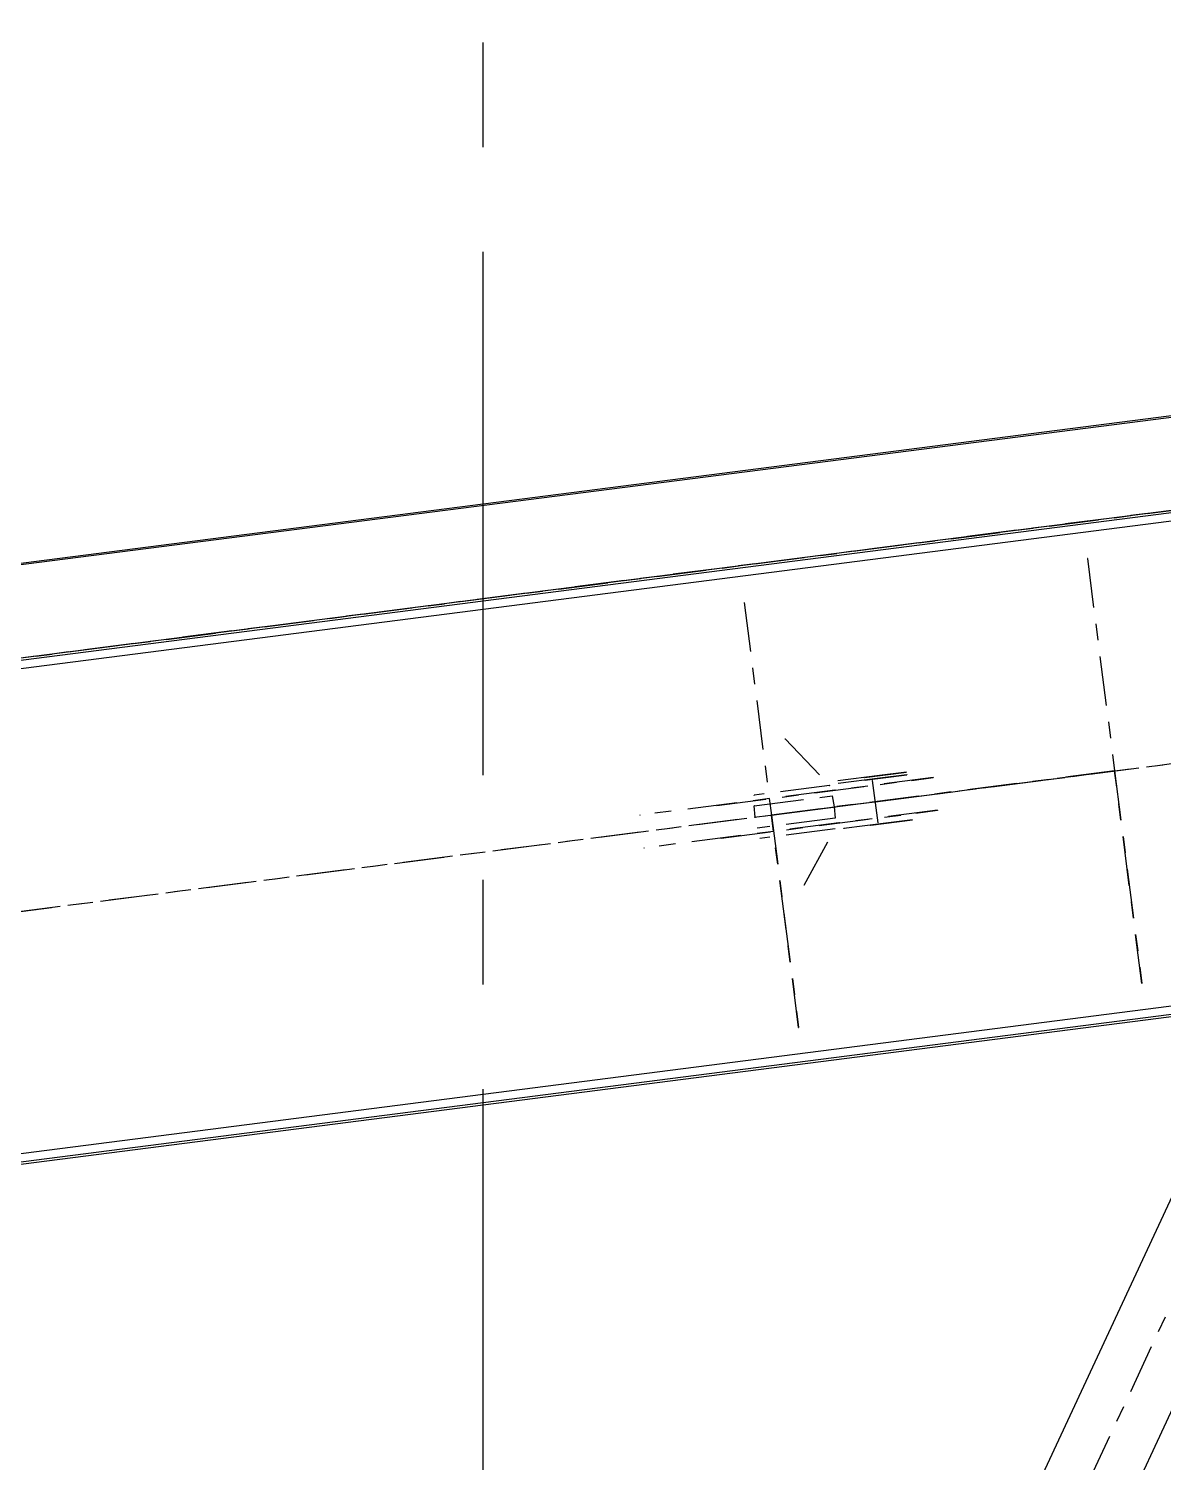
# Model space of a CAD drawing. Header units: millimetres. Extents: x 2368 to 8313, y 7493 to 11698.
# Drawn here: x 4311 to 4379.9, y 11373.8 to 11460.8 of the extents above; entities that cross this region are included whole.
import ezdxf

# ---------------------------------------------------------------- set-up
doc = ezdxf.new("R2010")
doc.units = ezdxf.units.MM
for name, pattern in [('CENTER', [50.8, 31.75, -6.35, 6.35, -6.35]), ('XKITLINE00', [0]), ('XKITLINE03', [6, 3, -1, 1, -1])]:
    doc.linetypes.add(name, pattern=pattern)

msp = doc.modelspace()

# ---------------------------------------------------------------- linework, layer by layer
at = {"color": 6, "linetype": 'CENTER'}
msp.add_line((4338.5882, 10907.5139), (4338.5882, 11495.735), dxfattribs=at)
at = {"color": 8, "linetype": 'XKITLINE00'}
for p, q in [((4507.1145, 11453.5902), (4175.8295, 11411.0913)), ((4507.1273, 11453.491), (4175.8422, 11410.9921)), ((4507.8398, 11447.9365), (4176.5547, 11405.4376)), ((4507.8587, 11447.7893), (4176.5736, 11405.2904)), ((4507.9229, 11447.2885), (4176.6378, 11404.7897)), ((4511.635, 11418.3522), (4180.3499, 11375.8533)), ((4511.6993, 11417.8515), (4180.4142, 11375.3526)), ((4511.7182, 11417.7042), (4250.3449, 11384.174)), ((4382.8729, 11395.2958), (4318.5868, 11257.1991)), ((4387.8266, 11393.0198), (4323.5406, 11254.9231))]:
    msp.add_line(p, q, dxfattribs=at)
at = {"color": 8, "linetype": 'XKITLINE03'}
for p, q in [((4176.5546, 11405.4376), (4507.8397, 11447.9365)), ((4507.8398, 11447.9365), (4176.5547, 11405.4376)), ((4178.4938, 11390.3215), (4509.7789, 11432.8204)), ((4178.4939, 11390.3215), (4509.779, 11432.8204)), ((4375.2624, 11428.6705), (4375.2625, 11428.6705)), ((4375.2625, 11428.6705), (4376.9167, 11415.7761)), ((4354.4331, 11425.9984), (4354.4331, 11425.9984)), ((4354.4331, 11425.9984), (4356.0874, 11413.104)), ((4232.5882, 11397.261), (4396.5881, 11418.2997)), ((4314.5881, 11242.1507), (4396.5881, 11418.2997)), ((4314.5882, 11242.1507), (4396.5882, 11418.2997)), ((4356.9337, 11417.7193), (4359.6207, 11414.8881)), ((4352.7786, 11413.6878), (4364.6024, 11415.2046)), ((4376.9166, 11415.7761), (4356.0873, 11413.104)), ((4365.9091, 11415.3722), (4359.9345, 11414.6058)), ((4362.6553, 11415.4992), (4360.1168, 11415.1736)), ((4362.6756, 11415.3405), (4360.1372, 11415.0149)), ((4361.7442, 11415.3824), (4364.2826, 11415.708)), ((4361.7645, 11415.2237), (4364.303, 11415.5493)), ((4362.5611, 11412.6239), (4362.2303, 11415.2027)), ((4364.2826, 11415.708), (4362.6553, 11415.4992)), ((4364.303, 11415.5493), (4362.6756, 11415.3405)), ((4364.4292, 11414.1742), (4376.9166, 11415.7761)), ((4364.6024, 11415.2046), (4365.9091, 11415.3722)), ((4378.5707, 11402.8818), (4376.9166, 11415.7761)), ((4376.9167, 11415.7761), (4378.5707, 11402.8818)), ((4359.9345, 11414.6058), (4348.1107, 11413.089)), ((4359.6207, 11414.8881), (4355.0484, 11414.3016)), ((4355.051, 11413.6567), (4359.781, 11414.2635)), ((4359.781, 11414.2635), (4359.8954, 11413.5926)), ((4362.3957, 11413.9133), (4364.4292, 11414.1742)), ((4353.0331, 11411.704), (4364.8569, 11413.2209)), ((4355.1096, 11412.9786), (4355.051, 11413.6567)), ((4356.0873, 11413.104), (4358.5455, 11413.4194)), ((4358.5455, 11413.4194), (4362.3957, 11413.9133)), ((4359.8954, 11413.5926), (4359.9539, 11412.9145)), ((4366.1636, 11413.3885), (4360.1889, 11412.622)), ((4364.8569, 11413.2209), (4366.1636, 11413.3885)), ((4360.1889, 11412.622), (4348.3652, 11411.1052)), ((4359.9539, 11412.9145), (4355.2242, 11412.3077)), ((4357.7414, 11400.2097), (4356.0873, 11413.104)), ((4356.0873, 11413.104), (4356.0873, 11413.104)), ((4356.0874, 11413.104), (4357.7414, 11400.2097)), ((4363.0268, 11412.603), (4360.4884, 11412.2773)), ((4362.1157, 11412.4861), (4364.6542, 11412.8117)), ((4364.6542, 11412.8117), (4363.0268, 11412.603)), ((4359.9566, 11412.2696), (4355.3844, 11411.683)), ((4358.0713, 11408.8519), (4359.9566, 11412.2696)), ((4378.5707, 11402.8818), (4378.5707, 11402.8818)), ((4357.7414, 11400.2097), (4357.7414, 11400.2097))]:
    msp.add_line(p, q, dxfattribs=at)
at = {"color": 8, "linetype": 'XKITLINE00'}
for centre in [(4375.2624, 11428.6705), (4375.2625, 11428.6705), (4354.4331, 11425.9984), (4354.4331, 11425.9984), (4356.9337, 11417.7193), (4360.1168, 11415.1736), (4360.1372, 11415.0149), (4361.7442, 11415.3824), (4361.7645, 11415.2237), (4362.2303, 11415.2027), (4362.6553, 11415.4992), (4362.6553, 11415.4992), (4362.6756, 11415.3405), (4362.6756, 11415.3405), (4364.2826, 11415.708), (4364.2826, 11415.708), (4364.303, 11415.5493), (4364.303, 11415.5493), (4364.6024, 11415.2046), (4364.6024, 11415.2046), (4365.9091, 11415.3722), (4365.9091, 11415.3722), (4376.9166, 11415.7761), (4376.9166, 11415.7761), (4376.9166, 11415.7761), (4376.9167, 11415.7761), (4376.9167, 11415.7761), (4355.0484, 11414.3016), (4359.6207, 11414.8881), (4359.6207, 11414.8881), (4359.781, 11414.2635), (4359.781, 11414.2635), (4359.9345, 11414.6058), (4359.9345, 11414.6058), (4364.4292, 11414.1742), (4364.4292, 11414.1742), (4352.7786, 11413.6878), (4355.051, 11413.6567), (4355.051, 11413.6567), (4358.5455, 11413.4194), (4358.5455, 11413.4194), (4359.8954, 11413.5926), (4359.8954, 11413.5926), (4362.3957, 11413.9133), (4362.3957, 11413.9133), (4364.8569, 11413.2209), (4364.8569, 11413.2209), (4366.1636, 11413.3885), (4366.1636, 11413.3885), (4348.1107, 11413.089), (4355.1096, 11412.9786), (4356.0873, 11413.104), (4356.0873, 11413.104), (4356.0873, 11413.104), (4356.0873, 11413.104), (4356.0874, 11413.104), (4356.0874, 11413.104), (4359.9539, 11412.9145), (4359.9539, 11412.9145), (4360.1889, 11412.622), (4360.1889, 11412.622), (4362.1157, 11412.4861), (4362.5611, 11412.6239), (4363.0268, 11412.603), (4363.0268, 11412.603), (4364.6542, 11412.8117), (4364.6542, 11412.8117), (4353.0331, 11411.704), (4355.2242, 11412.3077), (4355.3844, 11411.683), (4359.9566, 11412.2696), (4359.9566, 11412.2696), (4360.4884, 11412.2773), (4348.3652, 11411.1052), (4358.0713, 11408.8519), (4378.5707, 11402.8818), (4378.5707, 11402.8818), (4378.5707, 11402.8818), (4357.7414, 11400.2097), (4357.7414, 11400.2097), (4357.7414, 11400.2097)]:
    msp.add_circle(centre, 0.004, dxfattribs=at)

doc.saveas('drawing.dxf')
